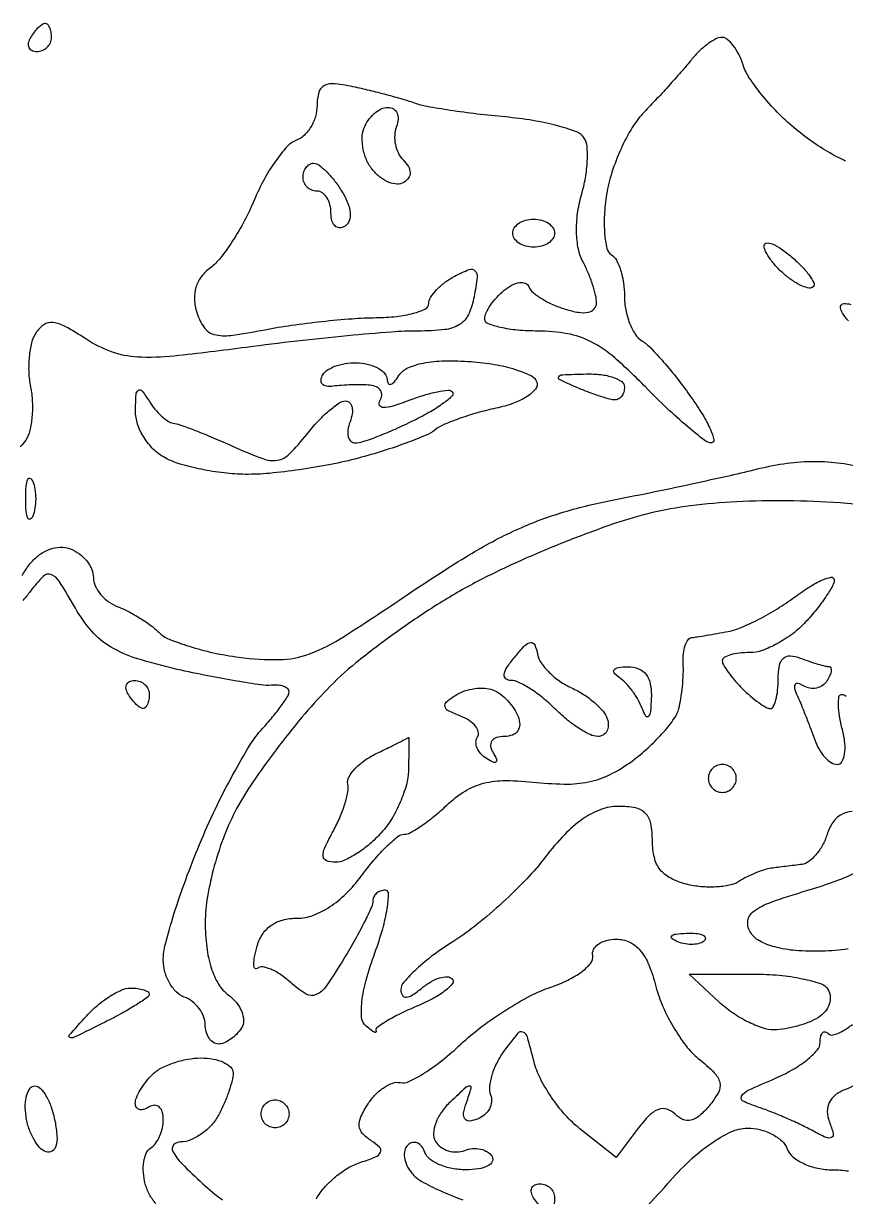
# Model space of a CAD drawing. Extents: x 0 to 102, y 0 to 135.
# Drawn here: x 47.29 to 52.27, y 86.38 to 93.48 of the extents above; entities that cross this region are included whole.
import ezdxf

# ---------------------------------------------------------------- set-up
doc = ezdxf.new("R2010")
doc.units = 0
doc.header["$MEASUREMENT"] = 0

msp = doc.modelspace()

# ---------------------------------------------------------------- linework, layer by layer
for points in [[(47.423293, 93.483, 0.151918), (47.405465, 93.477455, 0.038439), (47.381586, 93.458149, 0.035638), (47.356457, 93.430783, 0.029505), (47.3337, 93.3984, 0.082592), (47.320459, 93.366074, 0.161196), (47.323091, 93.338651, 0.182303), (47.340979, 93.320423, 0.108972), (47.371007, 93.3138, 0.093332), (47.405207, 93.32024, 0.09642), (47.434282, 93.338651, 0.099167), (47.453742, 93.36612, 0.105053), (47.4606, 93.3984, 0.042167), (47.457864, 93.430789, 0.061769), (47.449641, 93.458149, 0.081139), (47.437559, 93.476701, 0.210953)], [(49.497396, 92.9754, -0.138175), (49.530441, 92.96609, -0.152454), (49.55227, 92.941151, -0.122409), (49.558863, 92.903378, -0.074038), (49.548962, 92.858809, 0.079445), (49.538219, 92.807865, 0.062025), (49.542439, 92.751392, 0.062547), (49.560274, 92.698183, 0.084461), (49.589582, 92.656858, -0.059748), (49.620794, 92.61714, -0.131975), (49.631525, 92.580412, -0.16021), (49.621632, 92.54796, -0.101246), (49.592557, 92.52058, -0.152547), (49.553283, 92.510518, -0.081811), (49.503925, 92.521307, -0.068711), (49.452287, 92.550576, -0.056358), (49.406521, 92.594554, -0.065904), (49.370525, 92.651827, -0.054317), (49.347744, 92.720352, -0.056249), (49.340828, 92.789238, -0.088753), (49.35198, 92.847423, -0.060701), (49.377935, 92.896358, -0.060118), (49.414954, 92.937807, -0.065678), (49.456917, 92.965936, -0.115348)], [(49.04765, 92.637, -0.161859), (49.079028, 92.626569, -0.034251), (49.123346, 92.58845, -0.032536), (49.170887, 92.534997, -0.025914), (49.215117, 92.471722, -0.037922), (49.253334, 92.39875, -0.078387), (49.269229, 92.336544, -0.114568), (49.262695, 92.288227, -0.165144), (49.235468, 92.255229, -0.1432), (49.204018, 92.246556, -0.191452), (49.176942, 92.257802, -0.136133), (49.158657, 92.289141, -0.064485), (49.1526, 92.335907, 0.062283), (49.146294, 92.386338, 0.080552), (49.127749, 92.429056, 0.097988), (49.100265, 92.457646, 0.153634), (49.068, 92.4678, -0.099038), (49.035713, 92.474259, -0.097945), (49.008251, 92.492651, -0.097945), (48.989859, 92.520113, -0.099038), (48.9834, 92.5524, -0.074345), (48.988233, 92.584725, -0.088402), (49.002273, 92.612149, -0.100646), (49.023148, 92.630481, -0.130748)], [(50.3793, 92.2986, -0.064853), (50.427814, 92.292281, -0.082425), (50.468923, 92.273749, -0.098894), (50.496423, 92.246263, -0.148195), (50.5062, 92.214, -0.148195), (50.496423, 92.181737, -0.098894), (50.468923, 92.154251, -0.082425), (50.427814, 92.135719, -0.064853), (50.3793, 92.1294, -0.064853), (50.330786, 92.135719, -0.082425), (50.289677, 92.154251, -0.098894), (50.262177, 92.181737, -0.148195), (50.2524, 92.214, -0.148195), (50.262177, 92.246263, -0.098894), (50.289677, 92.273749, -0.082425), (50.330786, 92.292281, -0.064853)], [(51.941867, 92.069639, -0.022903), (52.003028, 92.012215, -0.037669), (52.048495, 91.957773, -0.044742), (52.074907, 91.912805, -0.316761), (52.070812, 91.889212, -0.24514), (52.047574, 91.881906, -0.054506), (52.006292, 91.894005, -0.04476), (51.956284, 91.920261, -0.029958), (51.904144, 91.958503, -0.03077), (51.854796, 92.004869, -0.033646), (51.813077, 92.055647, -0.03581), (51.783826, 92.103474, -0.119899), (51.7752, 92.138931, -0.391893), (51.789524, 92.154399, -0.11825), (51.824158, 92.148859, -0.054508), (51.877829, 92.119335, -0.024073)], [(49.323466, 91.429213, -0.049695), (49.387661, 91.417897, -0.065733), (49.442167, 91.394525, -0.081675), (49.479252, 91.363331, -0.175186), (49.492295, 91.328847, 0.129108), (49.498857, 91.305281, 0.353315), (49.513931, 91.299552, 0.139884), (49.536783, 91.314986, 0.033431), (49.56413, 91.352338, -0.147493), (49.617291, 91.39829, -0.057156), (49.711076, 91.42789, -0.043477), (49.839387, 91.441365, -0.022614), (50.000409, 91.436938, -0.024318), (50.142828, 91.419573, -0.033429), (50.268174, 91.389325, -0.035306), (50.363464, 91.351903, -0.204955), (50.398356, 91.312256, -0.258487), (50.390325, 91.270162, -0.07721), (50.339514, 91.225393, -0.055589), (50.256438, 91.184534, -0.033834), (50.151131, 91.154437, 0.015872), (50.037706, 91.126381, 0.016582), (49.927953, 91.091541, 0.016479), (49.835417, 91.055276, 0.06727), (49.783769, 91.024261, -0.069257), (49.728008, 90.991075, -0.011324), (49.610816, 90.944824, -0.012282), (49.469395, 90.896591, -0.010553), (49.318469, 90.852697, -0.017441), (49.151658, 90.814161, -0.01235), (48.962151, 90.782126, -0.012486), (48.779381, 90.760497, -0.025646), (48.635395, 90.754512, -0.026684), (48.505101, 90.762744, -0.021434), (48.366397, 90.78503, -0.021929), (48.239725, 90.816838, -0.050424), (48.148945, 90.854221, -0.070066), (48.078733, 90.905554, -0.059128), (48.020705, 90.977096, -0.060465), (47.982189, 91.058367, -0.08236), (47.969495, 91.138327, -0.011243), (47.972413, 91.237526, -0.223785), (47.986389, 91.26359, -0.409757), (48.007971, 91.26056, -0.022454), (48.05101, 91.1988, 0.031765), (48.086614, 91.149682, 0.034652), (48.127209, 91.106972, 0.037037), (48.166731, 91.075823, 0.120853), (48.197764, 91.064393, -0.058444), (48.238321, 91.054935, -0.006053), (48.330298, 91.020528, -0.007461), (48.439129, 90.976428, -0.005902), (48.555511, 90.925607, 0.01568), (48.739393, 90.849556, 0.13), (48.828463, 90.840416, 0.160802), (48.901432, 90.877957, 0.027566), (49.005802, 90.996564, -0.021404), (49.072264, 91.073995, -0.026963), (49.140419, 91.139393, -0.026911), (49.201716, 91.186677, -0.151962), (49.240685, 91.1988, -0.201239), (49.265458, 91.188409, -0.14245), (49.279918, 91.161523, -0.093209), (49.280926, 91.12051, -0.051321), (49.267794, 91.0719, 0.054958), (49.255043, 91.023305, 0.098693), (49.257094, 90.982277, 0.14635), (49.273125, 90.95537, 0.18787), (49.299751, 90.945, 0.080264), (49.346286, 90.952519, 0.011741), (49.436633, 90.98487, 0.013016), (49.542395, 91.02876, 0.010837), (49.652475, 91.080727, 0.014895), (49.754267, 91.135352, 0.026462), (49.834097, 91.187112, 0.026972), (49.888181, 91.231033, 0.428757), (49.888706, 91.252294, 0.22408), (49.862538, 91.261684, 0.023521), (49.796399, 91.252134, 0.025527), (49.714776, 91.232033, 0.017705), (49.624798, 91.201423, -0.015709), (49.527451, 91.167871, -0.071882), (49.468534, 91.158547, -0.296391), (49.447207, 91.172002, -0.251418), (49.448858, 91.199056, 0.113878), (49.46001, 91.231957, 0.165444), (49.453142, 91.261568, 0.147253), (49.428592, 91.283213, 0.085181), (49.390243, 91.293424, 0.018311), (49.339583, 91.296144, 0.010545), (49.278473, 91.295896, 0.010527), (49.217033, 91.293056, 0.017294), (49.16526, 91.287765, -0.070798), (49.125345, 91.287963, -0.175675), (49.099987, 91.301622, -0.217362), (49.092465, 91.32587, -0.106989), (49.103476, 91.356959, -0.120754), (49.135651, 91.38859, -0.054852), (49.189736, 91.413194, -0.049803), (49.25549, 91.427748, -0.048409)], [(50.69655, 91.362054, -0.034583), (50.785665, 91.358167, -0.053373), (50.860859, 91.341402, -0.070412), (50.912462, 91.315409, -0.24567), (50.9292, 91.2834, -0.074428), (50.924428, 91.251522, -0.095702), (50.910562, 91.225398, -0.111693), (50.889926, 91.209066, -0.135953), (50.86575, 91.204746, -0.048242), (50.830918, 91.21144, -0.009939), (50.771236, 91.230303, -0.010367), (50.702532, 91.25513, -0.009594), (50.6331, 91.2834, -0.009027), (50.535265, 91.32755, -0.485414), (50.531291, 91.344912, -0.215481), (50.555673, 91.35722, -0.004372)], [(47.347429, 90.71235, -0.057986), (47.360655, 90.664127, -0.037979), (47.365031, 90.6066, -0.037979), (47.360655, 90.549073, -0.057986), (47.347429, 90.50085, -0.174857), (47.331585, 90.483136, -0.447206), (47.317293, 90.488292, -0.078554), (47.307397, 90.531184, -0.017491), (47.304758, 90.6066, -0.017491), (47.307397, 90.682016, -0.078554), (47.317293, 90.724908, -0.447206), (47.331585, 90.730064, -0.174857)], [(50.403001, 89.665837, 0.103441), (50.425095, 89.613493, 0.046523), (50.473299, 89.556093, 0.043359), (50.53752, 89.502805, 0.045391), (50.609028, 89.462313, -0.037064), (50.681282, 89.42297, -0.035997), (50.747687, 89.373045, -0.03824), (50.799401, 89.320531, -0.098569), (50.825027, 89.27415, -0.081305), (50.830967, 89.233757, -0.121913), (50.821886, 89.199464, -0.14163), (50.799277, 89.176741, -0.127312), (50.76705, 89.1684, -0.115708), (50.720765, 89.179256, -0.028668), (50.65262, 89.218102, -0.027785), (50.577705, 89.272836, -0.024721), (50.5062, 89.3376, 0.025577), (50.434451, 89.402362, 0.028365), (50.358808, 89.457098, 0.02941), (50.289682, 89.495844, 0.113504), (50.242041, 89.5068, -0.168357), (50.21117, 89.517498, -0.269634), (50.201191, 89.542709, -0.109295), (50.217725, 89.585645, -0.026709), (50.263191, 89.646874, -0.016431), (50.326876, 89.71876, -0.17118), (50.361448, 89.73649, -0.338808), (50.385663, 89.722673, -0.051463)], [(50.95035, 89.590105, -0.095143), (51.014629, 89.578344, -0.140422), (51.060018, 89.54386, -0.116248), (51.085666, 89.484949, -0.05361), (51.091721, 89.40105, -0.012676), (51.086719, 89.318361, -0.158373), (51.074659, 89.289831, -0.51614), (51.058649, 89.291375, -0.039499), (51.036736, 89.3376, 0.040378), (51.01143, 89.39074, 0.02924), (50.975282, 89.445481, 0.029751), (50.93452, 89.493722, 0.055286), (50.895365, 89.526655, -0.073435), (50.866833, 89.552469, -0.365822), (50.867086, 89.572457, -0.184474), (50.892705, 89.586184, -0.029585)], [(47.963207, 89.5068, -0.093332), (47.997407, 89.50036, -0.09642), (48.026482, 89.481949, -0.099167), (48.045942, 89.45448, -0.105053), (48.0528, 89.4222, -0.042167), (48.050064, 89.389811, -0.061769), (48.041841, 89.362451, -0.081139), (48.029759, 89.343899, -0.210953), (48.015493, 89.3376, -0.151918), (47.997665, 89.343145, -0.038439), (47.973786, 89.362451, -0.035638), (47.948657, 89.389817, -0.029505), (47.9259, 89.4222, -0.082592), (47.912659, 89.454526, -0.161196), (47.915291, 89.481949, -0.182303), (47.933179, 89.500177, -0.108972)], [(50.132437, 89.450132, -0.069297), (50.176742, 89.425652, -0.042189), (50.221489, 89.38581, -0.041493), (50.259964, 89.337845, -0.056737), (50.285504, 89.288759, -0.088015), (50.29487, 89.240274, -0.156064), (50.283171, 89.201689, -0.155686), (50.251219, 89.176997, -0.087474), (50.202452, 89.1684, 0.07092), (50.154788, 89.161605, 0.169962), (50.126123, 89.141145, 0.197234), (50.11894, 89.109718, 0.097511), (50.133579, 89.070729, -0.028948), (50.154698, 89.031671, -0.323892), (50.151571, 89.015289, -0.309012), (50.134673, 89.012627, -0.02762), (50.094891, 89.034274, -0.068827), (50.060269, 89.062908, -0.085103), (50.037625, 89.098039, -0.099907), (50.030198, 89.134011, -0.140418), (50.039034, 89.165381, 0.199604), (50.044022, 89.196377, 0.112361), (50.026889, 89.231107, 0.080201), (49.989447, 89.264526, 0.050598), (49.937035, 89.290986, -0.024208), (49.863527, 89.323357, -0.226144), (49.8428, 89.349912, -0.281067), (49.852638, 89.378633, -0.034813), (49.908699, 89.418924, -0.058125), (49.961309, 89.443528, -0.045718), (50.022626, 89.457883, -0.047076), (50.082975, 89.46057, -0.079374)], [(49.621831, 89.162674, -0.735711), (49.623376, 89.162197, -0.000695), (49.623453, 89.107189, -0.003081), (49.623057, 89.043068, -0.001768), (49.621831, 88.965748, -0.062421), (49.608697, 88.875219, -0.035121), (49.571713, 88.770323, -0.034474), (49.518728, 88.668075, -0.047194), (49.456738, 88.585048, -0.032647), (49.386452, 88.516912, -0.033722), (49.308618, 88.459302, -0.035809), (49.234728, 88.419111, -0.107052), (49.178812, 88.407, -0.087109), (49.124932, 88.416458, -0.299289), (49.104692, 88.443551, -0.126643), (49.114632, 88.494703, -0.015383), (49.167373, 88.59735, 0.025301), (49.206329, 88.677016, 0.026542), (49.236348, 88.758963, 0.027436), (49.254475, 88.832019, 0.096517), (49.254278, 88.880222, -0.177142), (49.260813, 88.922283, -0.061824), (49.297381, 88.972621, -0.051982), (49.355131, 89.02278, -0.040531), (49.426879, 89.064847, 0.001522), (49.50039, 89.100567, 0.002433), (49.562942, 89.131576, 0.000478), (49.617845, 89.159192, 0.126202)], [(51.5214, 88.9992, 0.099038), (51.489113, 88.992741, 0.097945), (51.461651, 88.974349, 0.097945), (51.443259, 88.946887, 0.099038), (51.4368, 88.9146, 0.099038), (51.443259, 88.882313, 0.097945), (51.461651, 88.854851, 0.097945), (51.489113, 88.836459, 0.099038), (51.5214, 88.83, 0.099038), (51.553687, 88.836459, 0.097945), (51.581149, 88.854851, 0.097945), (51.599541, 88.882313, 0.099038), (51.606, 88.9146, 0.099038), (51.599541, 88.946887, 0.097945), (51.581149, 88.974349, 0.097945), (51.553687, 88.992741, 0.099038)], [(51.30285, 87.977321, -0.028489), (51.361747, 87.976391, -0.077125), (51.402354, 87.967024, -0.208169), (51.417797, 87.951403, -0.296942), (51.413888, 87.932888, -0.126455), (51.386229, 87.916539, -0.060344), (51.345172, 87.909842, -0.05415), (51.298003, 87.913008, -0.051402), (51.251737, 87.926209, -0.054073), (51.216487, 87.944952, -0.470617), (51.215028, 87.96037, -0.168741), (51.239711, 87.972326, -0.018894)], [(51.711955, 87.7302, -0.022306), (51.866181, 87.723316, -0.029243), (52.00564, 87.70257, -0.029571), (52.115723, 87.672664, -0.17496), (52.161746, 87.636141, -0.123544), (52.174953, 87.594588, -0.099558), (52.168553, 87.54802, -0.089711), (52.143441, 87.503542, -0.078477), (52.103289, 87.468237, -0.046229), (52.047675, 87.439832, -0.026665), (51.976419, 87.415703, -0.026461), (51.901666, 87.398965, -0.039727), (51.835113, 87.393095, -0.083807), (51.764153, 87.404451, -0.035233), (51.674705, 87.441883, -0.033604), (51.582591, 87.496345, -0.037239), (51.50191, 87.561), (51.320295, 87.7302)], [(47.939012, 87.6456, -0.030072), (47.982606, 87.642976, -0.046781), (48.019375, 87.634995, -0.059345), (48.044972, 87.623385, -0.262398), (48.0528, 87.609496, -0.246258), (48.042621, 87.590082, -0.00997), (47.974367, 87.54487, -0.01547), (47.88812, 87.493853, -0.010122), (47.785794, 87.440192, -0.001612), (47.59873, 87.347625, -0.193236), (47.572513, 87.345667, -0.541293), (47.568471, 87.360201, -0.003646), (47.672006, 87.476296, -0.03342), (47.739033, 87.541085, -0.034138), (47.813641, 87.595867, -0.036271), (47.884748, 87.634032, -0.105408)], [(47.360254, 87.0534, -0.209729), (47.394096, 87.038551, -0.057192), (47.429257, 86.990287, -0.047524), (47.460315, 86.920811, -0.034142), (47.481947, 86.838547, -0.029133), (47.493704, 86.749061, -0.089283), (47.487275, 86.688472, -0.190775), (47.46412, 86.658687, -0.215934), (47.428359, 86.654823, -0.131619), (47.390112, 86.679852, -0.053617), (47.353565, 86.730778, -0.048098), (47.324016, 86.797084, -0.044281), (47.306666, 86.869677, -0.041325), (47.302192, 86.940045, -0.06627), (47.311256, 86.999431, -0.093868), (47.331567, 87.039319, -0.232198)], [(48.8142, 86.9688, -0.099038), (48.846487, 86.962341, -0.097945), (48.873949, 86.943949, -0.097945), (48.892341, 86.916487, -0.099038), (48.8988, 86.8842, -0.099038), (48.892341, 86.851913, -0.097945), (48.873949, 86.824451, -0.097945), (48.846487, 86.806059, -0.099038), (48.8142, 86.7996, -0.099038), (48.781913, 86.806059, -0.097945), (48.754451, 86.824451, -0.097945), (48.736059, 86.851913, -0.099038), (48.7296, 86.8842, -0.099038), (48.736059, 86.916487, -0.097945), (48.754451, 86.943949, -0.097945), (48.781913, 86.962341, -0.099038)], [(50.416607, 86.4612, -0.093332), (50.450807, 86.45476, -0.09642), (50.479882, 86.436349, -0.099167), (50.499342, 86.40888, -0.105053), (50.5062, 86.3766, -0.042167), (50.503464, 86.344211, -0.061769), (50.495241, 86.316851, -0.081139), (50.483159, 86.298299, -0.210953), (50.468893, 86.292, -0.151918), (50.451065, 86.297545, -0.038439), (50.427186, 86.316851, -0.035638), (50.402057, 86.344217, -0.029505), (50.3793, 86.3766, -0.082592), (50.366059, 86.408926, -0.161196), (50.368691, 86.436349, -0.182303), (50.386579, 86.454577, -0.108972)]]:
    msp.add_lwpolyline(points, format="xyb", close=True)
for points in [[(52.268962, 92.650468, -0.024008), (52.17142, 92.70022, -0.023832), (52.062168, 92.769834, -0.021137), (51.955413, 92.852216, -0.024594), (51.853651, 92.946767, -0.023065), (51.759347, 93.052823, -0.023732), (51.684591, 93.154658, -0.069725), (51.647121, 93.232916, 0.038885), (51.621452, 93.296249, 0.049013), (51.58783, 93.349789, 0.057272), (51.551749, 93.386767, 0.172498), (51.519034, 93.3984, 0.122026), (51.48261, 93.389376, 0.036301), (51.433624, 93.358782, 0.034041), (51.381702, 93.315147, 0.030945), (51.334385, 93.263531, -0.009459), (51.280186, 93.199055, -0.004027), (51.205307, 93.114706, -0.003982), (51.123962, 93.025977, -0.005216), (51.048154, 92.946281, 0.056423), (50.97663, 92.853763, 0.029415), (50.908376, 92.724738, 0.028833), (50.853166, 92.582436, 0.038916), (50.821074, 92.4482, 0.02504), (50.807731, 92.323734, 0.034107), (50.809024, 92.210889, 0.036315), (50.822642, 92.122134, 0.200727), (50.85017, 92.083657, -0.134705), (50.880577, 92.05098, -0.044219), (50.905985, 91.989735, -0.040314), (50.923369, 91.913531, -0.03594), (50.9292, 91.832511, 0.047424), (50.937033, 91.750107, 0.045983), (50.960264, 91.669761, 0.049657), (50.994393, 91.603003, 0.107875), (51.03495, 91.562554, -0.05802), (51.087865, 91.51932, -0.013228), (51.166295, 91.434007, -0.013515), (51.251978, 91.330171, -0.012784), (51.333583, 91.21995, -0.016088), (51.402666, 91.114407, -0.031759), (51.449254, 91.025767, -0.044869), (51.470746, 90.96317, -0.486713), (51.456502, 90.945, -0.167017), (51.414868, 90.959306, -0.009928), (51.310024, 91.044405, -0.014059), (51.18778, 91.153757, -0.009849), (51.0561, 91.2834, 0.019727), (50.87062, 91.458932, 0.059934), (50.727435, 91.556613, 0.074956), (50.584045, 91.605619, 0.044952), (50.404431, 91.6218, -0.021793), (50.281314, 91.627169, -0.035006), (50.177561, 91.643608, -0.039176), (50.102636, 91.667233, -0.305792), (50.0832, 91.696041, -0.113164), (50.091292, 91.731335, -0.037827), (50.11806, 91.777405, -0.035381), (50.15646, 91.825605, -0.033671), (50.201873, 91.868772, -0.049596), (50.24947, 91.900891, -0.087728), (50.294315, 91.915727, -0.133058), (50.329129, 91.911527, -0.208302), (50.349923, 91.890314, 0.127833), (50.373859, 91.856714, 0.035729), (50.426586, 91.818584, 0.033564), (50.494634, 91.7825, 0.029764), (50.56965, 91.754182, 0.034251), (50.650376, 91.735027, 0.088947), (50.709911, 91.735797, 0.156645), (50.745904, 91.755513, 0.192037), (50.76, 91.790861, 0.058479), (50.754451, 91.838144, 0.021027), (50.735973, 91.903458, 0.020523), (50.709516, 91.974008, 0.022897), (50.678207, 92.039556, -0.074795), (50.649992, 92.118791, -0.042584), (50.639042, 92.220114, -0.039208), (50.645326, 92.332554, -0.036288), (50.669052, 92.445664, 0.027157), (50.692756, 92.549234, 0.030338), (50.704, 92.651, 0.031766), (50.702775, 92.737705, 0.119549), (50.686021, 92.789014, 0.16704), (50.640546, 92.826257, 0.02328), (50.522853, 92.863779, 0.024517), (50.374257, 92.895925, 0.018563), (50.208726, 92.917045, -0.007241), (50.038001, 92.934911, -0.008031), (49.873676, 92.957198, -0.007525), (49.734255, 92.980546, -0.040731), (49.6602, 93.000435, 0.01509), (49.595649, 93.021371, 0.005367), (49.502236, 93.047497, 0.00532), (49.399026, 93.073998, 0.006248), (49.30065, 93.096846, 0.024786), (49.177649, 93.117472, 0.141175), (49.112903, 93.106763, 0.217107), (49.078957, 93.066363, 0.067912), (49.068, 92.986063, -0.070589), (49.05872, 92.920661, -0.063457), (49.031508, 92.857817, -0.06682), (48.991276, 92.806911, -0.100872), (48.943773, 92.776632, 0.117468), (48.887334, 92.737997, 0.030218), (48.817712, 92.651239, 0.029063), (48.748155, 92.539728, 0.025963), (48.689076, 92.416701, -0.02292), (48.629104, 92.289845, -0.021833), (48.556872, 92.166875, -0.022384), (48.483521, 92.064026, -0.068894), (48.422235, 92.004724, 0.074484), (48.367831, 91.950897, 0.087741), (48.335247, 91.886274, 0.085004), (48.3262, 91.812711, 0.065117), (48.340513, 91.732826, 0.075817), (48.385063, 91.642607, 0.180924), (48.445672, 91.600892, 0.095973), (48.546031, 91.595521, 0.013315), (48.752731, 91.629837, -0.012639), (48.912726, 91.656622, -0.008254), (49.098456, 91.679788, -0.008303), (49.28039, 91.696385, -0.015691), (49.42755, 91.702716, 0.024287), (49.549125, 91.71004, 0.038505), (49.651608, 91.729295, 0.045148), (49.724686, 91.756212, 0.289625), (49.7448, 91.788023, -0.142805), (49.755643, 91.825214, -0.047749), (49.79085, 91.870315, -0.042925), (49.841576, 91.915416, -0.03741), (49.901565, 91.953545, -0.027096), (49.988822, 91.994328, -0.308517), (50.02409, 91.986609, -0.223869), (50.037102, 91.94686, -0.016192), (50.018603, 91.829622, -0.058732), (49.984439, 91.721562, -0.149948), (49.930779, 91.660531, -0.112545), (49.841301, 91.630107, -0.025907), (49.681076, 91.6218, 0.019081), (49.519385, 91.615627, 0.00461), (49.252541, 91.592747, 0.004724), (48.946665, 91.560757, 0.004677), (48.64042, 91.522895, -0.006255), (48.203266, 91.470249, -0.04002), (47.980416, 91.464154, -0.074447), (47.824048, 91.496058, -0.057601), (47.66844, 91.574119, 0.01817), (47.543957, 91.649366, 0.098027), (47.469073, 91.673513, 0.181827), (47.414323, 91.659928, 0.099317), (47.365508, 91.609573, 0.082746), (47.340121, 91.550642, 0.036127), (47.325719, 91.466457, 0.034485), (47.32307, 91.372795, 0.038859), (47.3337, 91.2834, -0.037521), (47.344532, 91.194333, -0.034033), (47.342491, 91.101652, -0.035727), (47.329001, 91.018846, -0.085132), (47.304647, 90.961684, -0.055869), (47.271758, 90.921364, -0.062605)], [(52.285699, 91.683194, -0.062708), (52.244166, 91.737322, -0.172745), (52.237696, 91.771492, -0.3616), (52.256657, 91.788185, -0.075136), (52.299084, 91.782981, -0.054894)], [(47.282216, 90.142765, -0.024495), (47.325642, 90.20622, -0.063128), (47.381082, 90.2628, -0.07562), (47.445798, 90.299728, -0.083139), (47.513228, 90.313516, -0.10089), (47.576751, 90.302918, -0.070163), (47.629375, 90.273724, -0.06334), (47.673966, 90.230216, -0.066804), (47.704148, 90.179607, -0.101435), (47.7144, 90.129594, 0.108166), (47.7254, 90.07934, 0.066797), (47.75789, 90.02802, 0.062214), (47.805846, 89.983456, 0.06572), (47.86245, 89.953029, -0.029328), (47.926394, 89.924426, -0.019479), (47.996217, 89.884613, -0.019631), (48.061202, 89.840495, -0.035789), (48.109927, 89.79885, 0.097856), (48.17246, 89.75755, 0.021768), (48.293617, 89.714001, 0.02181), (48.440463, 89.675264, 0.019525), (48.595635, 89.647786, 0.038461), (48.839825, 89.63328, 0.086227), (49.021652, 89.66817, 0.05184), (49.232313, 89.773908, 0.007257), (49.639543, 90.042634, -0.013469), (49.989206, 90.267187, -0.028388), (50.274116, 90.418122, -0.033048), (50.544654, 90.521296, -0.026844), (50.845835, 90.596467, 0.002894), (51.081307, 90.643392, 0.002294), (51.33524, 90.69674, 0.002318), (51.570326, 90.748397, 0.00579), (51.74143, 90.788915, -0.027771), (51.913582, 90.821768, -0.032828), (52.078923, 90.83293, -0.033935), (52.239418, 90.822312, -0.033886), (52.39708, 90.790081, 0.015063)], [(52.581305, 90.543487, 0.019211), (52.234163, 90.581431, 0.014476), (51.914739, 90.594697, 0.016385), (51.608055, 90.588497, 0.017636), (51.328215, 90.563738, 0.027643), (51.090545, 90.520787, 0.024026), (50.874547, 90.458184, 0.01092), (50.598335, 90.356737, 0.010784), (50.311208, 90.236898, 0.014554), (50.057305, 90.115479, 0.021212), (49.810904, 89.975188, 0.015022), (49.546426, 89.798087, 0.0152), (49.303597, 89.613302, 0.030786), (49.126705, 89.450992, 0.017317), (48.976933, 89.284365, 0.012274), (48.820209, 89.087758, 0.01241), (48.679643, 88.892367, 0.025532), (48.58155, 88.731565, 0.032771), (48.507687, 88.571015, 0.023951), (48.446344, 88.384519, 0.024329), (48.404677, 88.199263, 0.043173), (48.3912, 88.04347, 0.029925), (48.400185, 87.893478, 0.04718), (48.427546, 87.767554, 0.057261), (48.471579, 87.669646, 0.100937), (48.531025, 87.604311, -0.063487), (48.579985, 87.557946, -0.076762), (48.612087, 87.503481, -0.090383), (48.622955, 87.449618, -0.144083), (48.610632, 87.404634, -0.053368), (48.581694, 87.367364, -0.048879), (48.544719, 87.335821, -0.052156), (48.50568, 87.314272, -0.100375), (48.470807, 87.3072, -0.146367), (48.440449, 87.316281, -0.099164), (48.414585, 87.341818, -0.083055), (48.39715, 87.379997, -0.065754), (48.3912, 87.425049, 0.096313), (48.381733, 87.47374, 0.06686), (48.353923, 87.522584, 0.064359), (48.312812, 87.56417, 0.074185), (48.2643, 87.591594, -0.105693), (48.215768, 87.623184, -0.066603), (48.174677, 87.677216, -0.062415), (48.146873, 87.74438, -0.067057), (48.1374, 87.814694, -0.06461), (48.150175, 87.913145, -0.011419), (48.20191, 88.092439, -0.012197), (48.272934, 88.301053, -0.010708), (48.357008, 88.515299, -0.012742), (48.45291, 88.72956, -0.012817), (48.559427, 88.938233, -0.012722), (48.661436, 89.115144, -0.049176), (48.737708, 89.216153, 0.012845), (48.799405, 89.28659, 0.01715), (48.851479, 89.353776, 0.014426), (48.890677, 89.41154, 0.142799), (48.8988, 89.439403, 0.215572), (48.890736, 89.457237, 0.091827), (48.867736, 89.470973, 0.067157), (48.833541, 89.478659, 0.043867), (48.79305, 89.478632, -0.057244), (48.727873, 89.480327, -0.006475), (48.581682, 89.502917, -0.007775), (48.407912, 89.534864, -0.006247), (48.222, 89.574462, -0.019398), (47.975195, 89.640419, -0.060026), (47.817939, 89.710615, -0.077671), (47.704821, 89.804887, -0.050387), (47.605655, 89.943704, 0.00991), (47.507481, 90.107697, 0.163156), (47.458834, 90.14769, 0.297749), (47.410901, 90.137265, 0.032485), (47.333396, 90.047624, -0.023731), (47.286712, 89.991681, -0.067783)], [(52.307039, 88.713733, 0.11427), (52.240219, 88.694373, 0.119607), (52.190668, 88.64843, 0.069546), (52.155476, 88.574864, -0.047964), (52.127678, 88.509696, -0.051159), (52.088459, 88.452525, -0.057038), (52.044344, 88.411151, -0.128527), (52.002149, 88.394114, -0.000317), (51.957681, 88.388416, -0.00021), (51.906638, 88.381929, -0.000212), (51.857058, 88.375671, -0.000412), (51.8175, 88.370728, 0.046481), (51.777306, 88.361893, 0.019589), (51.725275, 88.342991, 0.01918), (51.670872, 88.318305, 0.0237), (51.622342, 88.291049, -0.088613), (51.565344, 88.268128, -0.037794), (51.483544, 88.257431, -0.035869), (51.392345, 88.259002, -0.039264), (51.305092, 88.273747, -0.05636), (51.208957, 88.309769, -0.108249), (51.145605, 88.361711, -0.10933), (51.110152, 88.434997, -0.058262), (51.0984, 88.535512, 0.046177), (51.088624, 88.641139, 0.149694), (51.056371, 88.702825, 0.151485), (50.995383, 88.735448, 0.047658), (50.891205, 88.7454, 0.090621), (50.785739, 88.726127, 0.061513), (50.677434, 88.669139, 0.049689), (50.565834, 88.573887, 0.028348), (50.450401, 88.439122, -0.02747), (50.337735, 88.307119, -0.016694), (50.191239, 88.163363, -0.016709), (50.035924, 88.030092, -0.028169), (49.896196, 87.930461, 0.019474), (49.773417, 87.846095, 0.026261), (49.669775, 87.759945, 0.025294), (49.593791, 87.682242, 0.182909), (49.5756, 87.63418, 0.138028), (49.584813, 87.60144, 0.288509), (49.607599, 87.59014, 0.122149), (49.646578, 87.604125, 0.026297), (49.704544, 87.647297, -0.042417), (49.757802, 87.684357, -0.058804), (49.811197, 87.70729, -0.074156), (49.856779, 87.713722, -0.196868), (49.886546, 87.701254, -0.380945), (49.888172, 87.672982, -0.060937), (49.845289, 87.63068, -0.042086), (49.770616, 87.582528, -0.022651), (49.671593, 87.535507, 0.014183), (49.570447, 87.489561, 0.024017), (49.488937, 87.444738, 0.021309), (49.430279, 87.405172, 0.384908), (49.426141, 87.384749, -0.375858), (49.424972, 87.378469, -0.287717), (49.417695, 87.377685, -0.044586), (49.396296, 87.390572, -0.012878), (49.365709, 87.414161, -0.202399), (49.338246, 87.46581, -0.051953), (49.339647, 87.5624, -0.038716), (49.365724, 87.693934, -0.018025), (49.418675, 87.859721, 0.016371), (49.465524, 88.004746, 0.029406), (49.492923, 88.126739, 0.032875), (49.501564, 88.216096, 0.423227), (49.480516, 88.2378, 0.084193), (49.452188, 88.232996, 0.092749), (49.428079, 88.219162, 0.099942), (49.411897, 88.198553, 0.115877), (49.406084, 88.17435, -0.105413), (49.397664, 88.135798, -0.009497), (49.354976, 88.046074, -0.012008), (49.298909, 87.940219, -0.009098), (49.232543, 87.826767, -0.012165), (49.123259, 87.656951, -0.137422), (49.062721, 87.605804, -0.249208), (49.00158, 87.609483, -0.046786), (48.908743, 87.678901, 0.033543), (48.847363, 87.727381, 0.050136), (48.787462, 87.760203, 0.063578), (48.737433, 87.774269, 0.237441), (48.707316, 87.764316, -0.389595), (48.693231, 87.763719, -0.211922), (48.685042, 87.780562, -0.054445), (48.688408, 87.825999, -0.018267), (48.702899, 87.891032, -0.075192), (48.735874, 87.967763, -0.097481), (48.787976, 88.023655, -0.093333), (48.859279, 88.057222, -0.063552), (48.948434, 88.0686, 0.089015), (49.043625, 88.085682, 0.056468), (49.144463, 88.136643, 0.049732), (49.243973, 88.217136, 0.038679), (49.335177, 88.3224, -0.01709), (49.412315, 88.419602, -0.02306), (49.488916, 88.501646, -0.021144), (49.556653, 88.562423, -0.173979), (49.595047, 88.5762, 0.129225), (49.63398, 88.586433, 0.021011), (49.700934, 88.628044, 0.021964), (49.777268, 88.685117, 0.017769), (49.854087, 88.752691, -0.050465), (49.964662, 88.837829, -0.077112), (50.075878, 88.885032, -0.064094), (50.210725, 88.901217, -0.025009), (50.398411, 88.890213, 0.027771), (50.58529, 88.880291, 0.057783), (50.729982, 88.897432, 0.063778), (50.857664, 88.9456, 0.041379), (50.990611, 89.030972, 0.024558), (51.082874, 89.109103, 0.025287), (51.166087, 89.195182, 0.026053), (51.230203, 89.276809, 0.089859), (51.258413, 89.3376, 0.02587), (51.27064, 89.396844, 0.014011), (51.27983, 89.470713, 0.013924), (51.284992, 89.546623, 0.021333), (51.284821, 89.61255, -0.037452), (51.286514, 89.669713, -0.054341), (51.297179, 89.719012, -0.069246), (51.314479, 89.753937, -0.218859), (51.336308, 89.767073, 0.011374), (51.368694, 89.771423, 0.002393), (51.425072, 89.780583, 0.002507), (51.490375, 89.79185, 0.002373), (51.556766, 89.803974, 0.053678), (51.635485, 89.827689, 0.019227), (51.741744, 89.877496, 0.018818), (51.854982, 89.941492, 0.021155), (51.958616, 90.011533, -0.018142), (52.050602, 90.074513, -0.036943), (52.127822, 90.115724, -0.059736), (52.180886, 90.131966, -0.467276), (52.1982, 90.117485, -0.127962), (52.188202, 90.07906, -0.020815), (52.147529, 90.012825, -0.02178), (52.091749, 89.937259, -0.017648), (52.025704, 89.861152, -0.042518), (51.947451, 89.790302, -0.037557), (51.855145, 89.730388, -0.039461), (51.763225, 89.689145, -0.085931), (51.687304, 89.676, 0.027572), (51.623736, 89.672492, 0.043347), (51.570134, 89.661799, 0.053614), (51.532483, 89.646293, 0.274877), (51.5214, 89.627657, 0.13383), (51.528444, 89.601811, 0.022027), (51.556902, 89.558013, 0.022866), (51.595984, 89.508273, 0.018427), (51.642257, 89.458457, 0.018427), (51.692073, 89.412184, 0.022866), (51.741813, 89.373102, 0.022027), (51.785611, 89.344644, 0.13383), (51.811457, 89.3376, 0.284967), (51.830129, 89.349182, 0.048921), (51.845599, 89.389961, 0.040606), (51.856296, 89.447545, 0.025631), (51.8598, 89.515851, -0.043546), (51.866842, 89.596552, -0.16083), (51.890735, 89.641025, -0.207384), (51.931963, 89.65607, -0.076984), (51.993619, 89.642751, 0.009199), (52.047813, 89.623091, 0.010735), (52.099989, 89.606484, 0.00979), (52.144532, 89.594296, 0.061959), (52.167812, 89.5914, -0.30599), (52.178588, 89.584124, -0.133386), (52.180716, 89.566143, -0.069088), (52.172585, 89.538425, -0.03258), (52.155047, 89.50542, -0.103486), (52.127907, 89.476854, -0.098885), (52.09116, 89.460987, -0.096837), (52.050477, 89.460278, -0.094762), (52.012179, 89.474896, 0.066343), (51.979094, 89.489714, 0.344677), (51.961696, 89.48286, 0.2078), (51.958698, 89.458395, 0.034355), (51.97567, 89.412826, -0.007869), (51.999792, 89.357247, -0.003949), (52.028598, 89.286334, -0.00392), (52.057243, 89.212503, -0.005791), (52.081113, 89.14725, 0.047068), (52.107305, 89.090613, 0.054109), (52.142641, 89.04269, 0.062113), (52.181304, 89.009908, 0.145821), (52.217238, 88.9992, 0.264468), (52.245657, 89.015362, 0.098288), (52.26158, 89.060283, 0.063359), (52.262815, 89.12828, 0.034392), (52.24806, 89.2107, -0.020071), (52.231131, 89.291807, -0.035128), (52.224598, 89.360072, -0.042531), (52.227533, 89.409056, -0.372398), (52.242734, 89.4222, -0.16153), (52.270934, 89.412845, -0.010927)], [(52.283409, 87.882272, -0.028146), (52.124328, 87.869119, -0.024961), (51.965347, 87.872887, -0.046943), (51.838807, 87.894274, -0.061342), (51.745781, 87.931838, -0.128256), (51.68966, 87.98533, -0.182444), (51.676356, 88.053283, -0.195607), (51.711835, 88.110644, -0.073492), (51.816303, 88.165539, -0.012349), (52.031968, 88.235194, 0.014568), (52.192932, 88.287973, 0.022338), (52.328616, 88.343848, 0.018407)], [(49.064934, 86.370871, -0.059356), (49.111611, 86.437659, -0.038306), (49.179734, 86.503147, -0.038206), (49.257383, 86.557734, -0.057319), (49.332888, 86.591619, 0.020692), (49.422042, 86.624033, 0.183715), (49.451993, 86.65213, 0.324706), (49.446637, 86.682605, 0.052831), (49.396428, 86.72184, -0.067893), (49.343966, 86.765434, -0.165696), (49.324037, 86.810855, -0.130457), (49.333849, 86.866556, -0.035745), (49.377377, 86.945242, -0.048065), (49.421924, 87.001146, -0.054409), (49.47466, 87.044959, -0.062148), (49.527284, 87.071056, -0.142094), (49.571109, 87.073423, 0.173422), (49.624174, 87.079556, 0.026423), (49.71858, 87.132529, 0.026939), (49.827529, 87.209985, 0.020403), (49.938532, 87.305918, -0.027215), (50.062466, 87.410112, -0.019844), (50.210515, 87.512484, -0.020151), (50.359078, 87.598535, -0.041032), (50.48308, 87.651356, 0.03312), (50.586214, 87.693375, 0.047734), (50.670238, 87.744716, 0.058431), (50.725389, 87.7972, 0.22447), (50.73688, 87.841861, -0.17067), (50.742555, 87.879848, -0.120648), (50.771457, 87.912372, -0.091203), (50.820272, 87.934304, -0.060159), (50.881522, 87.9417, -0.111913), (50.96003, 87.923905, -0.1085), (51.024214, 87.873891, -0.077818), (51.076443, 87.786237, -0.032134), (51.119722, 87.654667, 0.04001), (51.161541, 87.533965, 0.029937), (51.225731, 87.408645, 0.030587), (51.301002, 87.29728, 0.058721), (51.376156, 87.220213, -0.024898), (51.472828, 87.133622, -0.142434), (51.505957, 87.074061, -0.18402), (51.497591, 87.014405, -0.047392), (51.441872, 86.932611, -0.041783), (51.383151, 86.872804, -0.119231), (51.331603, 86.84638, -0.160623), (51.283305, 86.850357, -0.096474), (51.235142, 86.882818, 0.121635), (51.185939, 86.912534, 0.168483), (51.134833, 86.910868, 0.106562), (51.078401, 86.873996, 0.033382), (51.01197, 86.797175), (50.879188, 86.621141), (50.659901, 86.793633, -0.044577), (50.571636, 86.876791, -0.031545), (50.487786, 86.984159, -0.032001), (50.420219, 87.097915, -0.056582), (50.381913, 87.20001, 0.008645), (50.341495, 87.350014, 0.23783), (50.314564, 87.379069, 0.320559), (50.280881, 87.369961, 0.013733), (50.201339, 87.267225, 0.040319), (50.157579, 87.195975, 0.042407), (50.126671, 87.119794, 0.046305), (50.111918, 87.049929, 0.12108), (50.118291, 86.999379, -0.115137), (50.124095, 86.957329, -0.100417), (50.111269, 86.914707, -0.093484), (50.0817, 86.878056, -0.084976), (50.039867, 86.85321, -0.065241), (49.989711, 86.841143, -0.276422), (49.962825, 86.853589, -0.19856), (49.95561, 86.888143, -0.037163), (49.972619, 86.951958, 0.009227), (50.001551, 87.040352, 0.492389), (49.992627, 87.052926, 0.196953), (49.969544, 87.044489, 0.003731), (49.873701, 86.955768, 0.052563), (49.821256, 86.894935, 0.06325), (49.786405, 86.828011, 0.07477), (49.773419, 86.765408, 0.153395), (49.785647, 86.717351, 0.099132), (49.817639, 86.683092, 0.081302), (49.862602, 86.66083, 0.079337), (49.913384, 86.653718, 0.087022), (49.962148, 86.663238, -0.071657), (50.010091, 86.674127, -0.074475), (50.058502, 86.67081, -0.081683), (50.099946, 86.654253, -0.119091), (50.127784, 86.626705, -0.267391), (50.128732, 86.596134, -0.153612), (50.101574, 86.569566, -0.080276), (50.045181, 86.551541, -0.037307), (49.968343, 86.5458, -0.047132), (49.885422, 86.553634, -0.05401), (49.80933, 86.576864, -0.061919), (49.750753, 86.61102, -0.145054), (49.721132, 86.65155, 0.076562), (49.701757, 86.687369, 0.130241), (49.675089, 86.708198, 0.15914), (49.645511, 86.710821, 0.131406), (49.617427, 86.695894, 0.150146), (49.599141, 86.664172, 0.091738), (49.597317, 86.620646, 0.076628), (49.612038, 86.572034, 0.061509), (49.641562, 86.525957, 0.09166), (49.699387, 86.477719, 0.021284), (49.812727, 86.420161, 0.021267), (49.950997, 86.364163, 0.019411)], [(52.326716, 87.060825, -0.044775), (52.263076, 87.03021, 0.074416), (52.204703, 86.997753, 0.1167), (52.168651, 86.953393, 0.121027), (52.157066, 86.898824, 0.083878), (52.169592, 86.836725, -0.02709), (52.192802, 86.764824, -0.359254), (52.181956, 86.741281, -0.225674), (52.149482, 86.741106, -0.01443), (52.062416, 86.785047, 0.01411), (51.988778, 86.82227, 0.008487), (51.89949, 86.862448, 0.008496), (51.809284, 86.899409, 0.014669), (51.7329, 86.926648, -0.036418), (51.647251, 86.961456, -0.442104), (51.638532, 86.991841, -0.147743), (51.67852, 87.027222, -0.007555), (51.83865, 87.097939, 0.029573), (51.943914, 87.150078, 0.038571), (52.032833, 87.210405, 0.042743), (52.095615, 87.269915, 0.183702), (52.1136, 87.317216, -0.047138), (52.117012, 87.353329, -0.140226), (52.128097, 87.375311, -0.260403), (52.144285, 87.380597, -0.148969), (52.16295, 87.37065, 0.269723), (52.193015, 87.362701, 0.055993), (52.245813, 87.383807, 0.044759), (52.309534, 87.425701, 0.02859)], [(48.092455, 86.341678, -0.064339), (48.053566, 86.396448, -0.058352), (48.028309, 86.461116, -0.046215), (48.017063, 86.529323, -0.054994), (48.019594, 86.594471, -0.064046), (48.034566, 86.647209, -0.15438), (48.060742, 86.677609, 0.098696), (48.09011, 86.704986, 0.052378), (48.114882, 86.748346, 0.049241), (48.131714, 86.79983, 0.05445), (48.1374, 86.851886, 0.069308), (48.131171, 86.896605, 0.14379), (48.112549, 86.92615, 0.190139), (48.08494, 86.936133, 0.131946), (48.0528, 86.9265, -0.063658), (48.020399, 86.91178, -0.134746), (47.993051, 86.910921, -0.191549), (47.975118, 86.923588, -0.145335), (47.9682, 86.946887, -0.09825), (47.975124, 86.981785, -0.033997), (47.998021, 87.028034, -0.032225), (48.030869, 87.07687, -0.032227), (48.06972, 87.12108, -0.075503), (48.1226, 87.160016, -0.038434), (48.198576, 87.192778, -0.037078), (48.283871, 87.21512, -0.045545), (48.36582, 87.2226, -0.044383), (48.440305, 87.215975, -0.064212), (48.503242, 87.196115, -0.084058), (48.545802, 87.166896, -0.203084), (48.5604, 87.132438, -0.063338), (48.554598, 87.08682, -0.019816), (48.534674, 87.020693, -0.01945), (48.506345, 86.947905, -0.020338), (48.472823, 86.878638, -0.061336), (48.428717, 86.816055, -0.054229), (48.369032, 86.763069, -0.057282), (48.30356, 86.727027, -0.097502), (48.242469, 86.715, 0.211635), (48.199996, 86.696179, 0.316396), (48.195173, 86.657392, 0.073582), (48.249301, 86.58409, 0.011925), (48.377567, 86.4612, 0.026144), (48.495774, 86.364062, 0.02783)], [(51.03016, 86.289386, 0.017664), (51.189788, 86.461278, -0.025439), (51.321991, 86.599273, -0.036749), (51.453045, 86.705793, -0.042987), (51.573518, 86.77527, -0.107225), (51.672105, 86.797685, -0.061152), (51.749534, 86.788958, -0.060788), (51.82272, 86.761761, -0.066479), (51.880887, 86.721106, -0.115922), (51.913806, 86.6727, 0.131484), (51.949085, 86.624098, 0.062886), (52.015123, 86.583077, 0.055888), (52.099575, 86.555223, 0.051776), (52.190331, 86.5458, -0.036226), (52.284335, 86.53898, -0.03405)]]:
    msp.add_lwpolyline(points, format="xyb")

doc.saveas('drawing.dxf')
